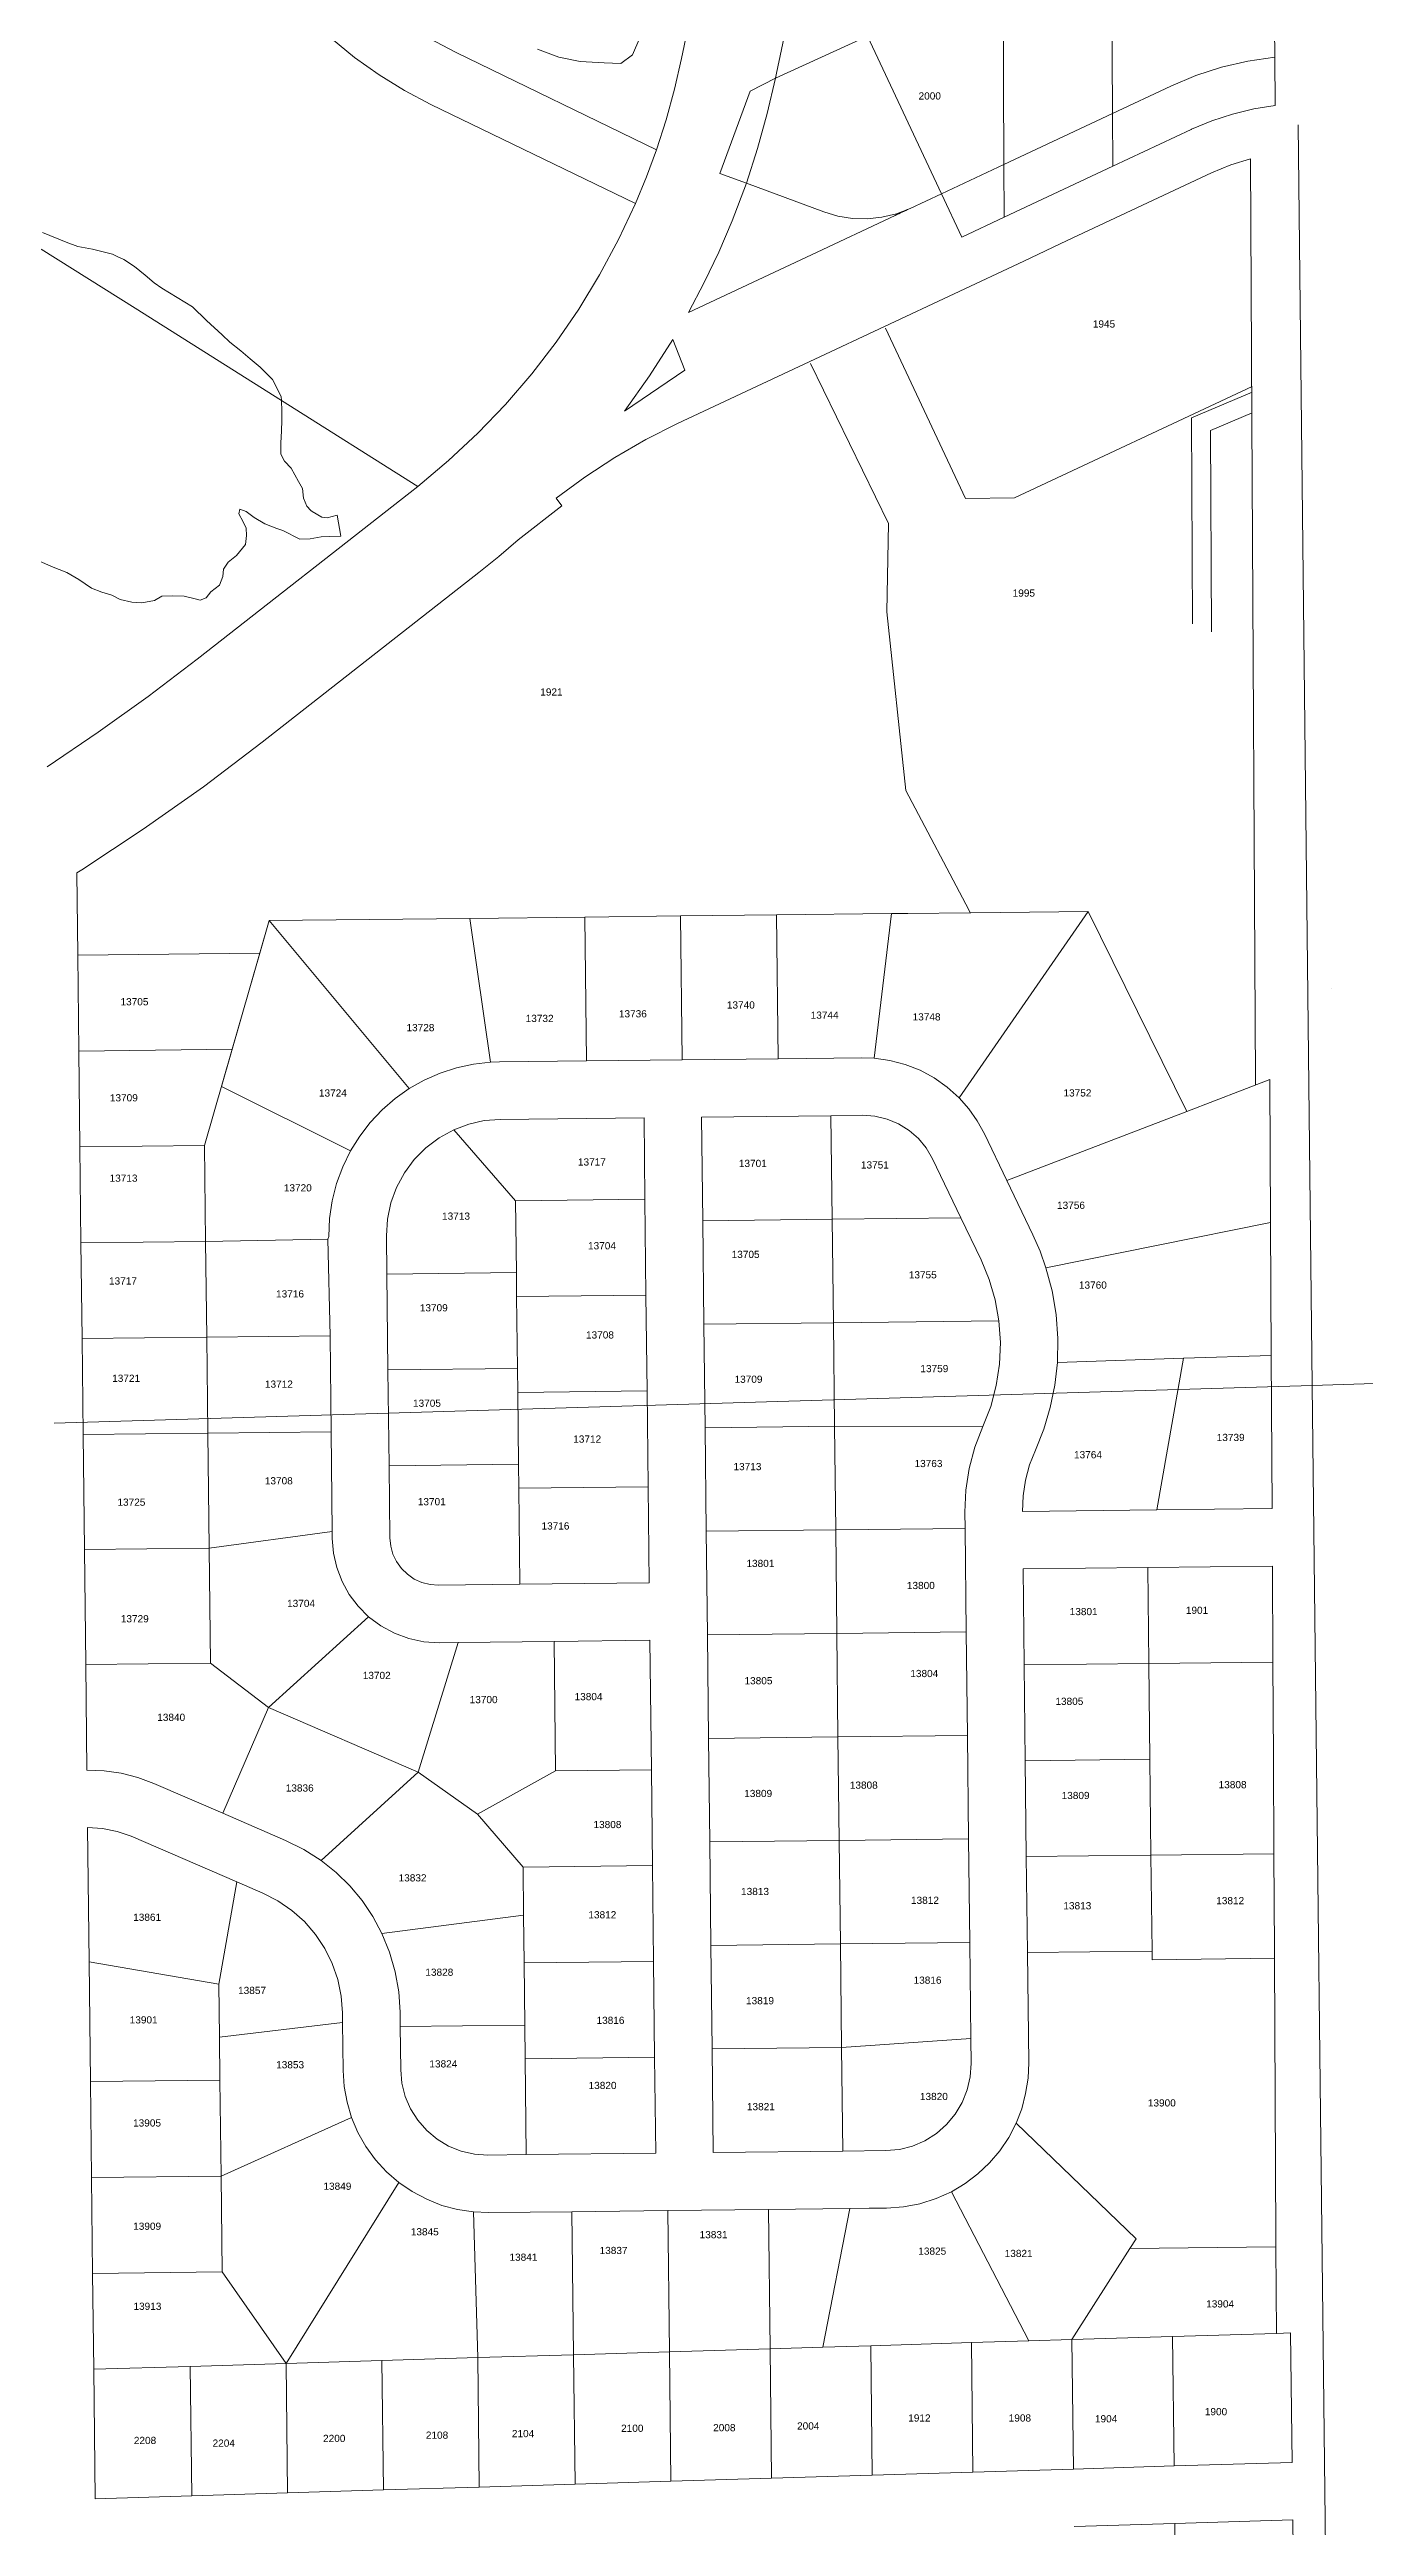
# Model space of a CAD drawing. Header units: feet. Extents: x 865220 to 5618803, y -2240498 to 1935234.
# Drawn here: x 2804375 to 2805746, y 966959 to 969542 of the extents above; entities that cross this region are included whole.
import ezdxf
from ezdxf.enums import TextEntityAlignment as Align

# ---------------------------------------------------------------- set-up
doc = ezdxf.new("R2010")
doc.units = ezdxf.units.FT
doc.header["$LTSCALE"] = 0.015
doc.header["$MEASUREMENT"] = 0
for name, color, linetype in [('Dakota County Addresses', 7, 'Continuous'), ('Dakota County Parcels', 7, 'Continuous'), ('NOTES', 7, 'Continuous')]:
    doc.layers.add(name, color=color, linetype=linetype)
doc.styles.add('Dimensions 100', font='arial.ttf')

# ---------------------------------------------------------------- blocks, each defined once
blk = doc.blocks.new('ACMAP_ANN_TEMPLATE_Dakota County Addresses')
at = {"layer": 'Dakota County Addresses', "style": 'Dimensions 100'}
blk.add_attdef('DakotaCountyAddress', text='', height=50, dxfattribs=at).set_placement((0, 0), align=Align.CENTER)

msp = doc.modelspace()

# ---------------------------------------------------------------- hatches: boundary and pattern name
at = {"layer": 'NOTES', "lineweight": 5, "ltscale": 100}
h = msp.add_hatch(dxfattribs=at)
h.set_pattern_fill('ANSI31', color=5, scale=200)
edge = h.paths.add_edge_path()
edge.add_line((2808585.7, 966658.4), (2808679.4, 966571))
edge.add_line((2808679.4, 966571), (2808784.9, 966571))
edge.add_line((2808784.9, 966571), (2808920.7, 966667.7))
edge.add_line((2808920.7, 966667.7), (2808911.3, 966688))
edge.add_line((2808911.3, 966688), (2809026.1, 966839.4))
edge.add_line((2809026.1, 966839.4), (2809145.1, 966908.2))
edge.add_line((2809145.1, 966908.2), (2809580.8, 966912.1))
edge.add_line((2809580.8, 966912.1), (2809575.4, 967518.2))
edge.add_line((2809575.4, 967518.2), (2809295, 967522.1))
edge.add_line((2809295, 967522.1), (2809042.1, 967556.5))
edge.add_arc((2808991.4, 966235.6), 1321.8, 87.8028, 104.0007)
edge.add_line((2808671.6, 967518.2), (2808403, 967446.4))
edge.add_line((2808403, 967446.4), (2808407.6, 966964.6))
edge.add_line((2808407.6, 966964.6), (2808623.9, 966965.1))
edge.add_line((2808623.9, 966965.1), (2808631, 966738.9))
edge.add_line((2808631, 966738.9), (2808608.3, 966689.7))
edge.add_line((2808608.3, 966689.7), (2808585.7, 966658.4))
edge = h.paths.add_edge_path()
edge.add_line((2808567.8, 966371.9), (2808569, 966038.6))
edge.add_line((2808569, 966038.6), (2808782.3, 966038.6))
edge.add_line((2808782.3, 966038.6), (2809009.7, 965920.8))
edge.add_arc((2809084.8, 966597.9), 681.3, 263.6714, 306.6769)
edge.add_arc((2809559.5, 965978.9), 99.3, 82.8194, 133.0126, ccw=False)
edge.add_line((2809571.9, 966077.4), (2809729.5, 966057.3))
edge.add_line((2809729.5, 966057.3), (2809731.8, 965834.8))
edge.add_line((2809731.8, 965834.8), (2810136.3, 965829.6))
edge.add_line((2810136.3, 965829.6), (2810457.1, 965805.2))
edge.add_line((2810457.1, 965805.2), (2810531.7, 965807.4))
edge.add_line((2810531.7, 965807.4), (2810491.8, 966235.4))
edge.add_arc((2809026.5, 965994.5), 1485, 9.3355, 22.1032)
edge.add_line((2810402.3, 966553.3), (2810199.7, 967067.4))
edge.add_line((2810199.7, 967067.4), (2810185.7, 967061.4))
edge.add_line((2810185.7, 967061.4), (2809983.9, 967561.8))
edge.add_arc((2809631.2, 969102.5), 1580.6, 273.0063, 282.8912, ccw=False)
edge.add_line((2809714.1, 967524.1), (2809719.8, 966815.4))
edge.add_line((2809719.8, 966815.4), (2809038.2, 966820.6))
edge.add_line((2809038.2, 966820.6), (2808936.8, 966687.9))
edge.add_line((2808936.8, 966687.9), (2808953.1, 966664.1))
edge.add_line((2808953.1, 966664.1), (2808567.8, 966371.9))
h.paths.add_polyline_path([(2808410.4, 966316.1), (2808546.9, 966314.5), (2808549.3, 966391.5), (2808764.3, 966550.1), (2808657.2, 966550.9), (2808553.2, 966658.7), (2808586.6, 966697.9), (2808609.6, 966739.1), (2808608.8, 966874.7), (2808407.3, 966873.9)])
edge = h.paths.add_edge_path()
edge.add_line((2809727.5, 965824.1), (2810138.6, 965815.6))
edge.add_line((2810138.6, 965815.6), (2810540.6, 965793.1))
edge.add_arc((2809798.1, 965733.8), 744.9, -11.2573, 4.5667, ccw=False)
edge.add_line((2810528.7, 965588.4), (2810520.2, 965532.1))
edge.add_arc((2809474.9, 961792.5), 3883, 74.3828, 81.4201)
edge.add_line((2810054.2, 965632), (2809934.5, 965637.6))
edge.add_line((2809934.5, 965637.6), (2809816.2, 965639.8))
edge.add_arc((2809802, 965705.7), 67.5, 178.0873, 282.1454, ccw=False)
edge.add_line((2809734.6, 965708), (2809727.5, 965824.1))
edge = h.paths.add_edge_path()
edge.add_line((2809233.9, 965909.1), (2809238.2, 965652.8))
edge.add_line((2809238.2, 965652.8), (2809596.8, 965650.2))
edge.add_line((2809596.8, 965650.2), (2809591.7, 966058.7))
edge.add_line((2809591.7, 966058.7), (2809561.3, 966060.4))
edge.add_arc((2809560.8, 966002.9), 57.5, 89.4429, 134.1272)
edge.add_arc((2809109.1, 966546.1), 649, 281.0855, 309.3547, ccw=False)
edge = h.paths.add_edge_path()
edge.add_line((2808365.2, 966005.5), (2808715, 966005.5))
edge.add_arc((2808711.7, 965766.1), 239.4, 68.1142, 89.2151, ccw=False)
edge.add_line((2808801, 965988.3), (2808929.7, 965920.2))
edge.add_arc((2809102, 966504.6), 609.3, 253.5725, 281.1287)
edge.add_line((2809219.6, 965906.8), (2809219.3, 965655.6))
edge.add_line((2809219.3, 965655.6), (2808239.4, 965656))
edge.add_arc((2808797.1, 965620.8), 558.8, 151.3513, 176.3821, ccw=False)
edge.add_arc((2807720.3, 966255.6), 691.8, 327.9637, 338.8056)
edge = h.paths.add_edge_path()
edge.add_line((2807282.7, 966470.3), (2807281.9, 966007.6))
edge.add_line((2807281.9, 966007.6), (2807784.5, 966010.6))
edge.add_line((2807784.5, 966010.6), (2808138.7, 965858))
edge.add_arc((2808725, 965664.6), 617.3, 146.7013, 161.7376, ccw=False)
edge.add_arc((2807713.8, 966255.3), 555.6, 333.0434, 357.7379)
edge.add_line((2808268.9, 966233.4), (2808258.2, 967401.1))
edge.add_line((2808258.2, 967401.1), (2808054.9, 967355.3))
edge.add_arc((2808218.3, 966862.8), 518.8, 108.354, 149.6972)
edge.add_line((2807770.4, 967124.6), (2807599, 966763.7))
edge.add_arc((2806967.4, 967127.5), 728.9, 295.6297, 330.0586, ccw=False)
edge = h.paths.add_edge_path()
edge.add_line((2807082.6, 965634.2), (2808099.3, 965629.8))
edge.add_arc((2808764.4, 965625.3), 665.2, 160.8598, 179.6148, ccw=False)
edge.add_line((2808136, 965843.4), (2807779.1, 965989.6))
edge.add_line((2807779.1, 965989.6), (2807301.1, 965990.4))
edge.add_line((2807301.1, 965990.4), (2807253, 965983.4))
edge.add_line((2807253, 965983.4), (2807052.6, 965919.2))
edge.add_arc((2806214.7, 965686.8), 869.6, -3.4686, 15.4985, ccw=False)
edge = h.paths.add_edge_path()
edge.add_line((2805799.9, 966123.8), (2805804.3, 965664.4))
edge.add_arc((2805867.2, 965669.7), 63.1, 184.7906, 276.3514)
edge.add_line((2805874.2, 965607), (2806982.3, 965630.8))
edge.add_arc((2805918.2, 965635.8), 1064.1, 359.7275, 377.8696)
edge.add_line((2806931, 965962.4), (2807217, 966057.2))
edge.add_line((2807217, 966057.2), (2807258.6, 966062.5))
edge.add_line((2807258.6, 966062.5), (2807263.9, 966459))
edge.add_arc((2807017.9, 967009.8), 603.2, 266.4576, 294.0672, ccw=False)
edge.add_arc((2807039.7, 965178.2), 1230.9, 92.7501, 102.2324)
edge.add_line((2806778.9, 966381.2), (2806388.4, 966298.1))
edge.add_arc((2807358.1, 962690.2), 3735.9, 105.0447, 110.6643)
edge.add_arc((2805548.2, 967591.2), 1488.9, 279.7301, 289.2744, ccw=False)
h.paths.add_polyline_path([(2805252.1, 966609.1), (2805648.7, 966621.9), (2805652.4, 966179.1), (2805630, 966177.1), (2805634, 965749.1), (2805605.5, 965604.9), (2805073.5, 965590.2), (2805061.7, 966120.8), (2805252.1, 966145.5)])
h.paths.add_polyline_path([(2804003.4, 966097), (2804010.9, 965573.6), (2805045, 965588.6), (2805037.5, 966121)])

# ---------------------------------------------------------------- linework, layer by layer
at = {"layer": 'Dakota County Parcels', "lineweight": 5}
for p, q in [((2805652.2, 969533.8), (2805650.2, 969754.1)), ((2805033.7, 969532.3), (2805071.7, 969714.8)), ((2805482.9, 969475.1), (2805481.9, 969675.1)), ((2805369.8, 969422), (2805368.7, 969622)), ((2805131.6, 969511.9), (2805227.5, 969555.7)), ((2805132.7, 969517), (2805144.3, 969573.1)), ((2805227.5, 969555.7), (2805304.6, 969391.4)), ((2804798.4, 969538.5), (2805007.5, 969437.3)), ((2804905.7, 969533.8), (2804883.3, 969542)), ((2804928, 969529.2), (2804905.7, 969533.8)), ((2804952.8, 969528), (2804928, 969529.2)), ((2804982.5, 969536.4), (2804970.1, 969527.2)), ((2804990.1, 969554), (2804982.5, 969536.4)), ((2805652.7, 969483.5), (2805652.2, 969533.8)), ((2804970.1, 969527.2), (2804952.8, 969528)), ((2805105.3, 969498.3), (2805131.6, 969511.9)), ((2805131.6, 969511.9), (2805132.7, 969517)), ((2805482.9, 969475.1), (2805543.7, 969503.6)), ((2804772.3, 969484.5), (2804985.6, 969381.3)), ((2805073.4, 969412.6), (2805105.3, 969498.3)), ((2805369.8, 969422), (2805482.9, 969475.1)), ((2805483.2, 969420), (2805482.9, 969475.1)), ((2805483.2, 969420), (2805564.9, 969458.4)), ((2805691.3, 968148.6), (2805676.5, 969463.2)), ((2805073.4, 969412.6), (2805101.2, 969402.3)), ((2805101.2, 969402.3), (2805181.8, 969372.4)), ((2805304.6, 969391.4), (2805369.8, 969422)), ((2805370.1, 969366.9), (2805369.8, 969422)), ((2805370.1, 969366.9), (2805483.2, 969420)), ((2805265.5, 969373), (2805267.3, 969373.9)), ((2805267.3, 969373.9), (2805269.2, 969374.8)), ((2805269.2, 969374.8), (2805272, 969376.1)), ((2805272, 969376.1), (2805304.6, 969391.4)), ((2805304.6, 969391.4), (2805325.9, 969346.1)), ((2804367.2, 969351.1), (2804391.7, 969340.8)), ((2805256.3, 969368.7), (2805258.1, 969369.6)), ((2805258.1, 969369.6), (2805260, 969370.4)), ((2805260, 969370.4), (2805261.8, 969371.3)), ((2805261.8, 969371.3), (2805263.6, 969372.2)), ((2805263.6, 969372.2), (2805265.5, 969373)), ((2805325.9, 969346.1), (2805370.1, 969366.9)), ((2804365.7, 969333.7), (2804463.9, 969271.9)), ((2804391.7, 969340.8), (2804404.1, 969336.4)), ((2804404.1, 969336.4), (2804419.4, 969333.7)), ((2804419.4, 969333.7), (2804440.2, 969328.4)), ((2804440.2, 969328.4), (2804445.2, 969325.9)), ((2804445.2, 969325.9), (2804451.9, 969322.7)), ((2804451.9, 969322.7), (2804463.2, 969315.4)), ((2804463.2, 969315.4), (2804474.4, 969306.6)), ((2804474.4, 969306.6), (2804483.7, 969298.5)), ((2804483.7, 969298.5), (2804491.7, 969292.9)), ((2804491.7, 969292.9), (2804523.6, 969273.3)), ((2804523.6, 969273.3), (2804538.3, 969259.3)), ((2804538.3, 969259.3), (2804554.5, 969244.1)), ((2805246.3, 969251.3), (2805329.7, 969073.7)), ((2804554.5, 969244.1), (2804562.7, 969236.7)), ((2804562.7, 969236.7), (2804573.9, 969227.7)), ((2804573.9, 969227.7), (2804583.9, 969219.3)), ((2804583.9, 969219.3), (2804594.2, 969210.6)), ((2805037, 969207.3), (2805024.6, 969239.5)), ((2805029.5, 969151.8), (2805172.4, 969218.8)), ((2804594.2, 969210.6), (2804601.2, 969203.4)), ((2804601.2, 969203.4), (2804606.9, 969197.5)), ((2804606.9, 969197.5), (2804616.1, 969180)), ((2804974, 969164.7), (2805037, 969207.3)), ((2805249.3, 969047.4), (2805168, 969214.5)), ((2805380.7, 969074.1), (2805628.6, 969190.5)), ((2805565.2, 969157.8), (2805628.6, 969184.4)), ((2804616.3, 969144), (2804615.6, 969131.1)), ((2804616.7, 969154.9), (2804616.3, 969144)), ((2804616.8, 969164.7), (2804616.7, 969154.9)), ((2805566.3, 968942.8), (2805565.2, 969157.8)), ((2805585.2, 969144.5), (2805628.7, 969162.8)), ((2805586.3, 968934.6), (2805585.2, 969144.5)), ((2804615.6, 969131.1), (2804615.7, 969119.7)), ((2804615.7, 969119.7), (2804619.7, 969112.6)), ((2804619.7, 969112.6), (2804626.5, 969105.2)), ((2804626.5, 969105.2), (2804634, 969091.4)), ((2804634, 969091.4), (2804638.4, 969084)), ((2804528.5, 968905.9), (2804750.5, 969079.7)), ((2804638.4, 969084), (2804639.5, 969073.9)), ((2804639.5, 969073.9), (2804643, 969065.6)), ((2804643, 969065.6), (2804646.9, 969061)), ((2804758.7, 969086.2), (2804750.5, 969079.7)), ((2804908.8, 969065.9), (2804863.2, 969030.3)), ((2804902.7, 969073.8), (2804908.8, 969065.9)), ((2805329.7, 969073.7), (2805380.7, 969074.1)), ((2804571.9, 969057.4), (2804572.9, 969062.3)), ((2804576.6, 969049.3), (2804571.9, 969057.4)), ((2804572.9, 969062.3), (2804579.4, 969059.9)), ((2804579.7, 969042.6), (2804576.6, 969049.3)), ((2804579.4, 969059.9), (2804587.8, 969053.8)), ((2804579.9, 969034.8), (2804579.7, 969042.6)), ((2804587.8, 969053.8), (2804599, 969047)), ((2804599, 969047), (2804611.6, 969042.1)), ((2804611.6, 969042.1), (2804617.7, 969040.3)), ((2804617.7, 969040.3), (2804635.4, 969031.2)), ((2804646.9, 969061), (2804648.5, 969059.9)), ((2804648.5, 969059.9), (2804658.4, 969054)), ((2804658.4, 969054), (2804664, 969053.4)), ((2804664, 969053.4), (2804674.4, 969056.1)), ((2804678.2, 969034.3), (2804674.4, 969056.1)), ((2805247.6, 968955.2), (2805249.3, 969047.4)), ((2804560.8, 969007), (2804569.5, 969014.1)), ((2804569.5, 969014.1), (2804578.7, 969025.7)), ((2804578.7, 969025.7), (2804579.9, 969034.8)), ((2804635.4, 969031.2), (2804646.2, 969031.6)), ((2804646.2, 969031.6), (2804657.9, 969033.6)), ((2804657.9, 969033.6), (2804666.3, 969033.9)), ((2804666.3, 969033.9), (2804678.2, 969034.3)), ((2804376.4, 969002.7), (2804392.7, 968996.4)), ((2804392.7, 968996.4), (2804405.2, 968989.2)), ((2804405.2, 968989.2), (2804418.2, 968980.1)), ((2804551.8, 968983.2), (2804555.4, 968992.2)), ((2804555.4, 968992.2), (2804555.8, 969000)), ((2804555.8, 969000), (2804560.8, 969007)), ((2804822.3, 968996.3), (2804596.3, 968819.3)), ((2804418.2, 968980.1), (2804428.9, 968976)), ((2804428.9, 968976), (2804439.6, 968972.6)), ((2804439.6, 968972.6), (2804448.2, 968968.1)), ((2804448.2, 968968.1), (2804460.2, 968965.6)), ((2804460.2, 968965.6), (2804470.9, 968964.6)), ((2804470.9, 968964.6), (2804484, 968967.3)), ((2804484, 968967.3), (2804491.5, 968971.6)), ((2804491.5, 968971.6), (2804503.2, 968971.9)), ((2804503.2, 968971.9), (2804514.8, 968971.6)), ((2804514.8, 968971.6), (2804525.1, 968969.4)), ((2804525.1, 968969.4), (2804531.7, 968967.6)), ((2804531.7, 968967.6), (2804538, 968970.1)), ((2804538, 968970.1), (2804542.8, 968976.3)), ((2804542.8, 968976.3), (2804551.8, 968983.2)), ((2805267.5, 968768.9), (2805247.6, 968955.2)), ((2804403.9, 968597.3), (2804402.9, 968683)), ((2804603.6, 968633.3), (2804553.8, 968460.3)), ((2804593.8, 968599.5), (2804603.6, 968633.3)), ((2804603.6, 968633.3), (2804812.7, 968635.7)), ((2804603.6, 968633.3), (2804749.7, 968458.2)), ((2804812.7, 968635.7), (2804932.7, 968637)), ((2804812.7, 968635.7), (2804834.4, 968485.7)), ((2804932.7, 968637), (2805032.6, 968638.2)), ((2804934.3, 968487), (2804932.7, 968637)), ((2805032.6, 968638.2), (2805132.6, 968639.3)), ((2805034.3, 968488.2), (2805032.6, 968638.2)), ((2805132.6, 968639.3), (2805252.6, 968640.6)), ((2805134.3, 968489.3), (2805132.6, 968639.3)), ((2805234.3, 968489.9), (2805252.6, 968640.6)), ((2805457.5, 968642.9), (2805323, 968448.5)), ((2805457.5, 968642.9), (2805560.6, 968434.4)), ((2804403.9, 968597.3), (2804593.8, 968599.5)), ((2804565, 968499.1), (2804593.8, 968599.5)), ((2804405, 968497.3), (2804403.9, 968597.3)), ((2805711.5, 968562.3), (2805711.2, 968562.3)), ((2804405, 968497.3), (2804565, 968499.1)), ((2804406.2, 968397.3), (2804405, 968497.3)), ((2804536.1, 968398.8), (2804565, 968499.1)), ((2804843.8, 968486), (2804834.4, 968485.7)), ((2804843.8, 968486), (2804934.3, 968487)), ((2804934.3, 968487), (2805034.3, 968488.2)), ((2805034.3, 968488.2), (2805134.3, 968489.3)), ((2805134.3, 968489.3), (2805221.7, 968490.3)), ((2805234.3, 968489.9), (2805221.7, 968490.3)), ((2804553.8, 968460.3), (2804688.5, 968393.4)), ((2805560.6, 968434.4), (2805647, 968467.5)), ((2805647.8, 968318.6), (2805647, 968467.5)), ((2804844.5, 968426), (2804994.5, 968427.7)), ((2804995.4, 968342.7), (2804994.5, 968427.7)), ((2805054.5, 968428.4), (2805189.4, 968429.9)), ((2805055.7, 968320.4), (2805054.5, 968428.4)), ((2805189.4, 968429.9), (2805222.4, 968430.3)), ((2805190.6, 968321.9), (2805189.4, 968429.9)), ((2805560.6, 968434.4), (2805372.7, 968362.4)), ((2804406.2, 968397.3), (2804536.1, 968398.8)), ((2804407.3, 968297.4), (2804406.2, 968397.3)), ((2804537.3, 968298.8), (2804536.1, 968398.8)), ((2804796, 968415.2), (2804860.4, 968341.2)), ((2805349.4, 968411), (2805372.7, 968362.4)), ((2805295.3, 968385), (2805324.8, 968323.5)), ((2804860.4, 968341.2), (2804995.4, 968342.7)), ((2804861.3, 968266.2), (2804860.4, 968341.2)), ((2804996.5, 968242.8), (2804995.4, 968342.7)), ((2805372.7, 968362.4), (2805399.9, 968305.6)), ((2805055.7, 968320.4), (2805190.6, 968321.9)), ((2805056.9, 968212.4), (2805055.7, 968320.4)), ((2805190.6, 968321.9), (2805324.8, 968323.5)), ((2805191.9, 968214), (2805190.6, 968321.9)), ((2805324.8, 968323.5), (2805345.9, 968279.7)), ((2805413.6, 968271.2), (2805647.8, 968318.6)), ((2805648.5, 968179.9), (2805647.8, 968318.6)), ((2804407.3, 968297.4), (2804537.3, 968298.8)), ((2804408.4, 968197.4), (2804407.3, 968297.4)), ((2804537.3, 968298.8), (2804664.9, 968301)), ((2804538.4, 968198.9), (2804537.3, 968298.8)), ((2804664.9, 968301), (2804665.9, 968304)), ((2804667, 968200.3), (2804664.9, 968301)), ((2804726.3, 968264.7), (2804725.9, 968304.7)), ((2804726.3, 968264.7), (2804861.3, 968266.2)), ((2804727.4, 968164.7), (2804726.3, 968264.7)), ((2804861.6, 968241.2), (2804861.3, 968266.2)), ((2804861.6, 968241.2), (2804996.5, 968242.8)), ((2804862.4, 968166.2), (2804861.6, 968241.2)), ((2804997.7, 968142.8), (2804996.5, 968242.8)), ((2805056.9, 968212.4), (2805191.9, 968214)), ((2805058.1, 968104.5), (2805056.9, 968212.4)), ((2805191.9, 968214), (2805364.6, 968215.9)), ((2805193.1, 968106), (2805191.9, 968214)), ((2804408.4, 968197.4), (2804538.4, 968198.9)), ((2804409.6, 968097.4), (2804408.4, 968197.4)), ((2804538.4, 968198.9), (2804667, 968200.3)), ((2804538.4, 968198.9), (2804539.5, 968098.9)), ((2804668.2, 968100.3), (2804667, 968200.3)), ((2805691.3, 968148.6), (2807003.2, 968187.9)), ((2804727.4, 968164.7), (2804862.4, 968166.2)), ((2804728.6, 968064.7), (2804727.4, 968164.7)), ((2804862.7, 968141.2), (2804862.4, 968166.2)), ((2805425.5, 968172.5), (2805556.9, 968176.9)), ((2805529.1, 968018.8), (2805556.9, 968176.9)), ((2805556.9, 968176.9), (2805648.5, 968179.9)), ((2805649.3, 968020.1), (2805648.5, 968179.9)), ((2804379.4, 968109.3), (2805691.3, 968148.6)), ((2804862.7, 968141.2), (2804997.7, 968142.8)), ((2804863.5, 968066.3), (2804862.7, 968141.2)), ((2804998.8, 968042.8), (2804997.7, 968142.8)), ((2805706.3, 966830.5), (2805691.3, 968148.6)), ((2804539.5, 968098.9), (2804409.6, 968097.4)), ((2804410.9, 967977.4), (2804409.6, 968097.4)), ((2804539.5, 968098.9), (2804668.2, 968100.3)), ((2804540.9, 967978.9), (2804539.5, 968098.9)), ((2804669.3, 967996.3), (2804668.2, 968100.3)), ((2805058.1, 968104.5), (2805193.1, 968106)), ((2805059.3, 967996.5), (2805058.1, 968104.5)), ((2805193.1, 968106), (2805347.8, 968105.6)), ((2805193.1, 968106), (2805194.3, 967998)), ((2804728.6, 968064.7), (2804863.5, 968066.3)), ((2804729.4, 967989.7), (2804728.6, 968064.7)), ((2804863.8, 968041.3), (2804863.5, 968066.3)), ((2804863.8, 968041.3), (2804998.8, 968042.8)), ((2804865, 967941.3), (2804863.8, 968041.3)), ((2804999.9, 967942.8), (2804998.8, 968042.8)), ((2805329.3, 967999.5), (2805329.1, 968016.5)), ((2805389.1, 968017.2), (2805529.1, 968018.8)), ((2805529.1, 968018.8), (2805649.3, 968020.1)), ((2804540.9, 967978.9), (2804410.9, 967977.4)), ((2804540.9, 967978.9), (2804669.3, 967996.3)), ((2804542.3, 967858.9), (2804540.9, 967978.9)), ((2804669.4, 967989.1), (2804669.3, 967996.3)), ((2805059.3, 967996.5), (2805194.3, 967998)), ((2805060.5, 967888.5), (2805059.3, 967996.5)), ((2805194.3, 967998), (2805329.3, 967999.5)), ((2805195.5, 967890), (2805194.3, 967998)), ((2805330.5, 967891.5), (2805329.3, 967999.5)), ((2804412.3, 967857.4), (2804410.9, 967977.4)), ((2805389.8, 967957.2), (2805519.7, 967958.7)), ((2805390.9, 967857.2), (2805389.8, 967957.2)), ((2805519.7, 967958.7), (2805649.7, 967960.1)), ((2805520.9, 967858.7), (2805519.7, 967958.7)), ((2805650.2, 967860.1), (2805649.7, 967960.1)), ((2804780, 967940.3), (2804865, 967941.3)), ((2804865, 967941.3), (2804999.9, 967942.8)), ((2804602.8, 967812.6), (2804707.2, 967907.3)), ((2804758.8, 967745.2), (2804800.6, 967880.6)), ((2804780.7, 967880.3), (2804800.6, 967880.6)), ((2804800.6, 967880.6), (2804900.6, 967881.7)), ((2804900.6, 967881.7), (2805000.6, 967882.8)), ((2804902.2, 967746.7), (2804900.6, 967881.7)), ((2805002.1, 967747.8), (2805000.6, 967882.8)), ((2805060.5, 967888.5), (2805195.5, 967890)), ((2805061.8, 967780.5), (2805060.5, 967888.5)), ((2805195.5, 967890), (2805330.5, 967891.5)), ((2805196.7, 967782), (2805195.5, 967890)), ((2805331.7, 967783.6), (2805330.5, 967891.5)), ((2804412.3, 967857.4), (2804542.3, 967858.9)), ((2804413.5, 967747.5), (2804412.3, 967857.4)), ((2804542.3, 967858.9), (2804602.8, 967812.6)), ((2805390.9, 967857.2), (2805520.9, 967858.7)), ((2805392, 967757.2), (2805390.9, 967857.2)), ((2805520.9, 967858.7), (2805650.2, 967860.1)), ((2805522, 967758.7), (2805520.9, 967858.7)), ((2805650.7, 967760.2), (2805650.2, 967860.1)), ((2804555.2, 967702.4), (2804602.8, 967812.6)), ((2804602.8, 967812.6), (2804758.8, 967745.2)), ((2805061.8, 967780.5), (2805196.7, 967782)), ((2805063, 967672.5), (2805061.8, 967780.5)), ((2805196.7, 967782), (2805331.7, 967783.6)), ((2805198, 967674), (2805196.7, 967782)), ((2805332.9, 967675.6), (2805331.7, 967783.6)), ((2804820.8, 967701.6), (2804902.2, 967746.7)), ((2804902.2, 967746.7), (2805002.1, 967747.8)), ((2805003.3, 967647.9), (2805002.1, 967747.8)), ((2805392, 967757.2), (2805522, 967758.7)), ((2805393.1, 967657.3), (2805392, 967757.2)), ((2805523.1, 967658.7), (2805522, 967758.7)), ((2805651.2, 967660.2), (2805650.7, 967760.2)), ((2804483.3, 967733.5), (2804555.2, 967702.4)), ((2804657.8, 967653.1), (2804758.8, 967745.2)), ((2804758.8, 967745.2), (2804820.8, 967701.6)), ((2804555.2, 967702.4), (2804620.7, 967674.1)), ((2804820.8, 967701.6), (2804868.3, 967646.3)), ((2804415.8, 967547.5), (2804414.2, 967687.5)), ((2804459.5, 967678.4), (2804569.7, 967630.8)), ((2805063, 967672.5), (2805198, 967674)), ((2805064.2, 967564.5), (2805063, 967672.5)), ((2805198, 967674), (2805332.9, 967675.6)), ((2805199.2, 967566.1), (2805198, 967674)), ((2805334.2, 967567.6), (2805332.9, 967675.6)), ((2804868.3, 967646.3), (2805003.3, 967647.9)), ((2804868.9, 967596.3), (2804868.3, 967646.3)), ((2805004.4, 967547.9), (2805003.3, 967647.9)), ((2805523.1, 967658.7), (2805393.1, 967657.3)), ((2805394.3, 967557.3), (2805393.1, 967657.3)), ((2805523.1, 967658.7), (2805651.2, 967660.2)), ((2805524.2, 967558.7), (2805523.1, 967658.7)), ((2805651.8, 967560.2), (2805651.2, 967660.2)), ((2804551.1, 967524), (2804569.7, 967630.8)), ((2804569.7, 967630.8), (2804596.9, 967619.1)), ((2804721.1, 967577.1), (2804868.9, 967596.3)), ((2804869.4, 967546.3), (2804868.9, 967596.3)), ((2805064.2, 967564.5), (2805199.2, 967566.1)), ((2805199.2, 967566.1), (2805334.2, 967567.6)), ((2805200.4, 967458.1), (2805199.2, 967566.1)), ((2805335.3, 967467.6), (2805334.2, 967567.6)), ((2804415.8, 967547.5), (2804551.1, 967524)), ((2804417.2, 967422.5), (2804415.8, 967547.5)), ((2804869.4, 967546.3), (2805004.4, 967547.9)), ((2804870.1, 967481.4), (2804869.4, 967546.3)), ((2805005.5, 967447.9), (2805004.4, 967547.9)), ((2805065.4, 967456.6), (2805064.2, 967564.5)), ((2805394.3, 967557.3), (2805524.2, 967558.7)), ((2805395.6, 967442.3), (2805394.3, 967557.3)), ((2805524.3, 967549.7), (2805524.2, 967559.5)), ((2805651.8, 967551.2), (2805651.8, 967560.2)), ((2805653.3, 967260.2), (2805651.8, 967551.2)), ((2804551.7, 967469), (2804551.1, 967524)), ((2804680.1, 967484.2), (2804680, 967494.2)), ((2804740.2, 967479.9), (2804740, 967494.9)), ((2804551.7, 967469), (2804680.1, 967484.2)), ((2804552.2, 967424), (2804551.7, 967469)), ((2804680.7, 967434.2), (2804680.1, 967484.2)), ((2804740.2, 967479.9), (2804870.1, 967481.4)), ((2804740.7, 967434.9), (2804740.2, 967479.9)), ((2804870.5, 967446.4), (2804870.1, 967481.4)), ((2805200.4, 967458.1), (2805335.3, 967467.6)), ((2805335.6, 967441.6), (2805335.3, 967467.6)), ((2804870.5, 967446.4), (2805005.5, 967447.9)), ((2804871.7, 967346.4), (2804870.5, 967446.4)), ((2805006.7, 967347.9), (2805005.5, 967447.9)), ((2805065.4, 967456.6), (2805200.4, 967458.1)), ((2805066.6, 967348.6), (2805065.4, 967456.6)), ((2805201.6, 967350.1), (2805200.4, 967458.1)), ((2804552.2, 967424), (2804417.2, 967422.5)), ((2804418.4, 967322.5), (2804417.2, 967422.5)), ((2804553.4, 967324.1), (2804552.2, 967424)), ((2804553.4, 967324.1), (2804689.5, 967385.2)), ((2805507.6, 967258.6), (2805382.4, 967379.2)), ((2804831.7, 967345.9), (2804871.7, 967346.4)), ((2804871.7, 967346.4), (2805006.7, 967347.9)), ((2805066.6, 967348.6), (2805201.6, 967350.1)), ((2805201.6, 967350.1), (2805246.6, 967350.6)), ((2804418.4, 967322.5), (2804553.4, 967324.1)), ((2804419.5, 967222.5), (2804418.4, 967322.5)), ((2804553.4, 967324.1), (2804554.5, 967224.1)), ((2804621.2, 967128.6), (2804738.8, 967317.4)), ((2805315.1, 967307.7), (2805395.8, 967152.1)), ((2804816.8, 967286.6), (2804832.4, 967285.9)), ((2804821.1, 967134.7), (2804816.8, 967286.6)), ((2804832.4, 967285.9), (2804919.3, 967286.8)), ((2804919.3, 967286.8), (2805019.3, 967288)), ((2804921, 967137.7), (2804919.3, 967286.8)), ((2805019.3, 967288), (2805124.3, 967289.2)), ((2805021, 967140.8), (2805019.3, 967288)), ((2805124.3, 967289.2), (2805209.2, 967290.2)), ((2805125.9, 967143.9), (2805124.3, 967289.2)), ((2805180.9, 967145.6), (2805209.2, 967290.2)), ((2805209.2, 967290.2), (2805229.2, 967290.4)), ((2805501.2, 967248.5), (2805507.6, 967258.6)), ((2805653.4, 967250.2), (2805653.3, 967260.2)), ((2805440.7, 967153.5), (2805501.2, 967248.5)), ((2805501.2, 967248.5), (2805653.4, 967250.2)), ((2805653.9, 967159.9), (2805653.4, 967250.2)), ((2804419.5, 967222.5), (2804554.5, 967224.1)), ((2804420.6, 967122.6), (2804419.5, 967222.5)), ((2804554.5, 967224.1), (2804621.2, 967128.6)), ((2805335.8, 967150.3), (2805395.8, 967152.1)), ((2805395.8, 967152.1), (2805440.7, 967153.5)), ((2805440.7, 967153.5), (2805545.7, 967156.7)), ((2805442.3, 967018.5), (2805440.7, 967153.5)), ((2805545.7, 967156.7), (2805653.9, 967159.9)), ((2805547.2, 967021.7), (2805545.7, 967156.7)), ((2805668.7, 967160.4), (2805653.9, 967159.9)), ((2805670.2, 967025.4), (2805668.7, 967160.4)), ((2804521.3, 967125.6), (2804621.2, 967128.6)), ((2804621.2, 967128.6), (2804721.1, 967131.7)), ((2804622.7, 966993.7), (2804621.2, 967128.6)), ((2804721.1, 967131.7), (2804821.1, 967134.7)), ((2804722.7, 966996.7), (2804721.1, 967131.7)), ((2804821.1, 967134.7), (2804921, 967137.7)), ((2804822.6, 966999.7), (2804821.1, 967134.7)), ((2804921, 967137.7), (2805021, 967140.8)), ((2804922.6, 967002.8), (2804921, 967137.7)), ((2805021, 967140.8), (2805125.9, 967143.9)), ((2805022.5, 967005.8), (2805021, 967140.8)), ((2805125.9, 967143.9), (2805180.9, 967145.6)), ((2805127.5, 967009), (2805125.9, 967143.9)), ((2805180.9, 967145.6), (2805230.9, 967147.1)), ((2805230.9, 967147.1), (2805335.8, 967150.3)), ((2805232.4, 967012.2), (2805230.9, 967147.1)), ((2805337.3, 967015.3), (2805335.8, 967150.3)), ((2804420.6, 967122.6), (2804521.3, 967125.6)), ((2804422.2, 966987.6), (2804420.6, 967122.6)), ((2804522.8, 966990.6), (2804521.3, 967125.6)), ((2805547.2, 967021.7), (2805670.2, 967025.4)), ((2804722.7, 966996.7), (2804822.6, 966999.7)), ((2804822.6, 966999.7), (2804922.6, 967002.8)), ((2804922.6, 967002.8), (2805022.5, 967005.8)), ((2805022.5, 967005.8), (2805127.5, 967009)), ((2805127.5, 967009), (2805232.4, 967012.2)), ((2805232.4, 967012.2), (2805337.3, 967015.3)), ((2805337.3, 967015.3), (2805442.3, 967018.5)), ((2805442.3, 967018.5), (2805547.2, 967021.7)), ((2804422.2, 966987.6), (2804522.8, 966990.6)), ((2804522.8, 966990.6), (2804622.7, 966993.7)), ((2804622.7, 966993.7), (2804722.7, 966996.7)), ((2805443, 966958.5), (2805547.9, 966961.7)), ((2805547.9, 966961.7), (2805670.9, 966965.4)), ((2805549.5, 966825.8), (2805547.9, 966961.7)), ((2805672.4, 966830.4), (2805670.9, 966965.4))]:
    msp.add_line(p, q, dxfattribs=at)
for points in [[(2804798.4, 969538.5), (2804770.1, 969553.6), (2804743, 969570.9), (2804717.4, 969590.3), (2804693.4, 969611.7), (2804671.1, 969634.9), (2804650.8, 969659.9), (2804632.5, 969686.3), (2804616.3, 969714.1), (2804602.4, 969743.1), (2804590.9, 969773.1), (2804581.7, 969803.9), (2804575, 969835.3), (2804570.9, 969867.2), (2804569.2, 969899.3)], [(2804604.6, 969621.5), (2804624.3, 969597.3), (2804645.6, 969574.5), (2804668.4, 969553.2), (2804692.6, 969533.4), (2804718.1, 969515.3), (2804744.7, 969499), (2804772.3, 969484.5)], [(2805007.5, 969437.3), (2805017.6, 969468.6), (2805026.3, 969500.3), (2805033.7, 969532.3)], [(2805652.2, 969533.8), (2805624.2, 969529.7), (2805596.7, 969523.3), (2805569.8, 969514.6), (2805543.7, 969503.6)], [(2805101.2, 969402.3), (2805112.9, 969438.4), (2805123, 969475), (2805131.6, 969511.9)], [(2805564.9, 969458.4), (2805565.3, 969458.6), (2805586.4, 969467.4), (2805608, 969474.5), (2805630.2, 969479.9), (2805652.7, 969483.5)], [(2804985.6, 969381.3), (2804997.1, 969409.1), (2805007.5, 969437.3)], [(2805626.9, 969427.9), (2805606.2, 969421.4), (2805586.2, 969413.1)], [(2805632, 968461.8), (2805632, 968467.4), (2805628.4, 969156.2), (2805626.9, 969427.9)], [(2805040.8, 969267.5), (2805057.3, 969298.8), (2805072.5, 969330.6), (2805086.4, 969363.1), (2805101.2, 969402.3)], [(2805172.4, 969218.8), (2805390.5, 969321.2), (2805435.7, 969342.5), (2805586.2, 969413.1)], [(2804758.7, 969086.2), (2804758.7, 969086.2), (2804790.7, 969113), (2804821.2, 969141.6), (2804850.1, 969171.7), (2804877.3, 969203.4), (2804902.8, 969236.5), (2804926.4, 969271), (2804948.1, 969306.7), (2804967.9, 969343.5), (2804985.6, 969381.3)], [(2805181.8, 969372.4), (2805196.6, 969367.9), (2805211.8, 969365.5), (2805227.3, 969365.1), (2805242.6, 969366.8), (2805257.6, 969370.5), (2805272, 969376.1)], [(2805040.8, 969267.5), (2805169.1, 969327.7), (2805256.3, 969368.7)], [(2804463.9, 969271.9), (2804616.3, 969175.9), (2804758.7, 969086.2)], [(2805024.6, 969239.5), (2805000.3, 969201.4), (2804974, 969164.7)], [(2804616.1, 969180), (2804616.3, 969175.9), (2804616.8, 969164.7)], [(2805029.5, 969151.8), (2804996.2, 969135), (2804963.9, 969116.3), (2804932.7, 969095.9), (2804902.7, 969073.8)], [(2804376.4, 969002.7), (2804369.5, 969005.7), (2804346.3, 969016)], [(2804863.2, 969030.3), (2804843, 969013), (2804822.3, 968996.3)], [(2804372, 968793.8), (2804425.2, 968829.7), (2804477.3, 968867.1), (2804528.5, 968905.9)], [(2804596.3, 968819.3), (2804535, 968772.9), (2804472.3, 968728.6), (2804408.1, 968686.3), (2804402.9, 968683)], [(2805334.6, 968641.6), (2805333.1, 968644.4), (2805267.5, 968768.9)], [(2805252.6, 968640.6), (2805269.4, 968640.8), (2805334.6, 968641.6)], [(2805334.6, 968641.6), (2805335.4, 968641.6), (2805457.5, 968642.9)], [(2804834.4, 968485.7), (2804816.5, 968483.6), (2804798.9, 968479.8), (2804781.8, 968474.2), (2804765.3, 968467), (2804749.7, 968458.2)], [(2805323, 968448.5), (2805310.6, 968459.7), (2805297, 968469.3), (2805282.4, 968477.2), (2805266.9, 968483.3), (2805250.8, 968487.6), (2805234.3, 968489.9)], [(2804749.7, 968458.2), (2804735, 968447.8), (2804721.4, 968436), (2804709, 968422.9), (2804698, 968408.7), (2804688.5, 968393.4)], [(2805349.4, 968411), (2805342, 968424.4), (2805333.1, 968437), (2805323, 968448.5)], [(2804844.5, 968426), (2804827.9, 968424.7), (2804811.6, 968421.1), (2804796, 968415.2)], [(2805295.3, 968385), (2805288.8, 968396.2), (2805280.5, 968406.1), (2805270.8, 968414.6), (2805259.8, 968421.5), (2805247.9, 968426.4), (2805235.3, 968429.4), (2805222.4, 968430.3)], [(2804688.5, 968393.4), (2804680.3, 968376.7), (2804673.9, 968359.2), (2804669.3, 968341.1), (2804666.6, 968322.6), (2804665.9, 968304)], [(2804796, 968415.2), (2804780.9, 968406.9), (2804767, 968396.5), (2804754.9, 968384.3), (2804744.6, 968370.4), (2804736.4, 968355.1), (2804730.4, 968338.9), (2804726.9, 968322), (2804725.9, 968304.7)], [(2805413.6, 968271.2), (2805407.4, 968288.7), (2805399.9, 968305.6)], [(2805364.6, 968215.9), (2805360.6, 968237.8), (2805354.4, 968259.1), (2805345.9, 968279.7)], [(2805425.5, 968172.5), (2805426, 968197.5), (2805424.2, 968222.4), (2805420, 968247.1), (2805413.6, 968271.2)], [(2805347.8, 968105.6), (2805356, 968126.7), (2805361.8, 968148.5), (2805365.2, 968170.8), (2805366.1, 968193.4), (2805364.6, 968215.9)], [(2805402.5, 968080.9), (2805411.3, 968103), (2805418.1, 968125.7), (2805422.9, 968149), (2805425.5, 968172.5)], [(2805347.8, 968105.6), (2805339.5, 968084.3), (2805333.6, 968062.1), (2805330.1, 968039.4), (2805329.1, 968016.5)], [(2805402.5, 968080.9), (2805396.5, 968065.6), (2805392.3, 968049.8), (2805389.8, 968033.6), (2805389.1, 968017.2)], [(2804669.4, 967989.1), (2804670.7, 967973.7), (2804674.1, 967958.6), (2804679.6, 967944.2), (2804687, 967930.6), (2804696.3, 967918.3), (2804707.2, 967907.3)], [(2804729.4, 967989.7), (2804730.3, 967981.1), (2804732.6, 967972.7), (2804736.4, 967964.8), (2804741.5, 967957.7), (2804747.7, 967951.7), (2804754.9, 967946.7), (2804762.8, 967943.1), (2804771.3, 967941), (2804780, 967940.3)], [(2804707.2, 967907.3), (2804720, 967897.7), (2804734.1, 967890.1), (2804749.1, 967884.6), (2804764.7, 967881.3), (2804780.7, 967880.3)], [(2804483.3, 967733.5), (2804466.5, 967739.7), (2804449.2, 967744.1), (2804431.4, 967746.7), (2804413.5, 967747.5)], [(2804459.5, 967678.4), (2804444.9, 967683.5), (2804429.7, 967686.6), (2804414.2, 967687.5)], [(2804657.8, 967653.1), (2804639.8, 967664.6), (2804620.7, 967674.1)], [(2804721.1, 967577.1), (2804711.6, 967594.7), (2804700.5, 967611.3), (2804687.7, 967626.6), (2804673.4, 967640.6), (2804657.8, 967653.1)], [(2804680, 967494.2), (2804678.7, 967511.8), (2804675.1, 967529), (2804669.4, 967545.7), (2804661.6, 967561.5), (2804651.8, 967576.1), (2804640.3, 967589.4), (2804627.1, 967601.1), (2804612.6, 967611.1), (2804596.9, 967619.1)], [(2804740, 967494.9), (2804738.6, 967516.1), (2804735, 967537), (2804729.1, 967557.4), (2804721.1, 967577.1)], [(2805524.3, 967549.7), (2805524.3, 967549.7), (2805651.8, 967551.2)], [(2805246.6, 967350.6), (2805260.7, 967351.9), (2805274.4, 967355.3), (2805287.3, 967360.9), (2805299.3, 967368.4), (2805309.9, 967377.7), (2805319, 967388.5), (2805326.2, 967400.7), (2805331.5, 967413.8), (2805334.6, 967427.5), (2805335.6, 967441.6)], [(2805382.4, 967379.2), (2805388.3, 967394.3), (2805392.4, 967410), (2805394.9, 967426.1), (2805395.6, 967442.3)], [(2804680.7, 967434.2), (2804681.8, 967417.6), (2804684.8, 967401.2), (2804689.5, 967385.2)], [(2804740.7, 967434.9), (2804742, 967420.8), (2804745.4, 967407.1), (2804751, 967394.2), (2804758.5, 967382.2), (2804767.8, 967371.6), (2804778.6, 967362.5), (2804790.7, 967355.3), (2804803.8, 967350), (2804817.6, 967346.9), (2804831.7, 967345.9)], [(2804689.5, 967385.2), (2804696.1, 967369.6), (2804704.5, 967354.8), (2804714.5, 967341.1), (2804726, 967328.5), (2804738.8, 967317.4)], [(2805315.1, 967307.7), (2805329.4, 967316.2), (2805342.7, 967326.3), (2805354.8, 967337.8), (2805365.5, 967350.5), (2805374.8, 967364.4), (2805382.4, 967379.2)], [(2804738.8, 967317.4), (2804752.8, 967307.8), (2804767.8, 967299.8), (2804783.6, 967293.5), (2804800, 967289.1), (2804816.8, 967286.6)], [(2805247.3, 967290.6), (2805264.9, 967291.9), (2805282.2, 967295.2), (2805299, 967300.5), (2805315.1, 967307.7)], [(2805229.2, 967290.4), (2805229.2, 967290.4), (2805247.3, 967290.6)]]:
    msp.add_lwpolyline(points, dxfattribs=at)

# ---------------------------------------------------------------- block references
at = {"layer": 'Dakota County Addresses', "lineweight": 5, "xscale": 0.15, "yscale": 0.15, "zscale": 0.15}
for p, values in [((2805292.4, 969489.6), {'DakotaCountyAddress': '2000'}), ((2805474.1, 969251.8), {'DakotaCountyAddress': '1945'}), ((2805390.5, 968971.2), {'DakotaCountyAddress': '1995'}), ((2804897.9, 968868), {'DakotaCountyAddress': '1921'}), ((2804463.1, 968545), {'DakotaCountyAddress': '13705'}), ((2805095.4, 968541.6), {'DakotaCountyAddress': '13740'}), ((2804761.3, 968518), {'DakotaCountyAddress': '13728'}), ((2804885.6, 968527.6), {'DakotaCountyAddress': '13732'}), ((2804982.8, 968532.4), {'DakotaCountyAddress': '13736'}), ((2805182.8, 968531), {'DakotaCountyAddress': '13744'}), ((2805289.1, 968529.2), {'DakotaCountyAddress': '13748'}), ((2804452, 968444.8), {'DakotaCountyAddress': '13709'}), ((2804670, 968449.8), {'DakotaCountyAddress': '13724'}), ((2805446.4, 968449.9), {'DakotaCountyAddress': '13752'}), ((2804451.7, 968361), {'DakotaCountyAddress': '13713'}), ((2804940.1, 968377.9), {'DakotaCountyAddress': '13717'}), ((2805107.9, 968376.4), {'DakotaCountyAddress': '13701'}), ((2805235.2, 968374.8), {'DakotaCountyAddress': '13751'}), ((2804633.4, 968350.9), {'DakotaCountyAddress': '13720'}), ((2805439.7, 968332.7), {'DakotaCountyAddress': '13756'}), ((2804798.4, 968321.4), {'DakotaCountyAddress': '13713'}), ((2804950.6, 968290.5), {'DakotaCountyAddress': '13704'}), ((2805100.4, 968281.5), {'DakotaCountyAddress': '13705'}), ((2805285.1, 968260.2), {'DakotaCountyAddress': '13755'}), ((2804451.1, 968253.8), {'DakotaCountyAddress': '13717'}), ((2804625.3, 968240.3), {'DakotaCountyAddress': '13716'}), ((2805462.5, 968249.5), {'DakotaCountyAddress': '13760'}), ((2804775.2, 968225.8), {'DakotaCountyAddress': '13709'}), ((2804948.5, 968197.5), {'DakotaCountyAddress': '13708'}), ((2804454.4, 968152.3), {'DakotaCountyAddress': '13721'}), ((2805297.2, 968162.4), {'DakotaCountyAddress': '13759'}), ((2804613.7, 968146.2), {'DakotaCountyAddress': '13712'}), ((2804768.1, 968126.3), {'DakotaCountyAddress': '13705'}), ((2805103.4, 968151.3), {'DakotaCountyAddress': '13709'}), ((2804935.2, 968088.9), {'DakotaCountyAddress': '13712'}), ((2805606.2, 968090.6), {'DakotaCountyAddress': '13739'}), ((2805102.3, 968060.2), {'DakotaCountyAddress': '13713'}), ((2805291.1, 968063.4), {'DakotaCountyAddress': '13763'}), ((2805457.4, 968072.6), {'DakotaCountyAddress': '13764'}), ((2804459.9, 968023.1), {'DakotaCountyAddress': '13725'}), ((2804613.6, 968045.4), {'DakotaCountyAddress': '13708'}), ((2804773.1, 968023.6), {'DakotaCountyAddress': '13701'}), ((2804902.1, 967998.3), {'DakotaCountyAddress': '13716'}), ((2805115.8, 967959.2), {'DakotaCountyAddress': '13801'}), ((2805283.1, 967936.2), {'DakotaCountyAddress': '13800'}), ((2804463.4, 967901.5), {'DakotaCountyAddress': '13729'}), ((2804636.8, 967917.5), {'DakotaCountyAddress': '13704'}), ((2805452.9, 967909), {'DakotaCountyAddress': '13801'}), ((2805571.1, 967910.3), {'DakotaCountyAddress': '1901'}), ((2804715.7, 967842.4), {'DakotaCountyAddress': '13702'}), ((2805286.7, 967844.4), {'DakotaCountyAddress': '13804'}), ((2804827.2, 967817.2), {'DakotaCountyAddress': '13700'}), ((2804936.6, 967820.3), {'DakotaCountyAddress': '13804'}), ((2805113.8, 967836.9), {'DakotaCountyAddress': '13805'}), ((2804501.4, 967798.7), {'DakotaCountyAddress': '13840'}), ((2805438, 967815.4), {'DakotaCountyAddress': '13805'}), ((2804635.4, 967725), {'DakotaCountyAddress': '13836'}), ((2805113.5, 967719.3), {'DakotaCountyAddress': '13809'}), ((2805223.6, 967728), {'DakotaCountyAddress': '13808'}), ((2805444.5, 967717.2), {'DakotaCountyAddress': '13809'}), ((2805608.2, 967728.5), {'DakotaCountyAddress': '13808'}), ((2804956.3, 967686.9), {'DakotaCountyAddress': '13808'}), ((2804753.1, 967631.3), {'DakotaCountyAddress': '13832'}), ((2805110.2, 967617.1), {'DakotaCountyAddress': '13813'}), ((2804476.3, 967590.2), {'DakotaCountyAddress': '13861'}), ((2804951, 967592.8), {'DakotaCountyAddress': '13812'}), ((2805287.4, 967607.9), {'DakotaCountyAddress': '13812'}), ((2805446.3, 967602.2), {'DakotaCountyAddress': '13813'}), ((2805605.7, 967607.5), {'DakotaCountyAddress': '13812'}), ((2804781, 967532.9), {'DakotaCountyAddress': '13828'}), ((2804585.7, 967513.9), {'DakotaCountyAddress': '13857'}), ((2805290.1, 967524.6), {'DakotaCountyAddress': '13816'}), ((2804472.7, 967483.2), {'DakotaCountyAddress': '13901'}), ((2804959.5, 967482.7), {'DakotaCountyAddress': '13816'}), ((2805115.4, 967503.2), {'DakotaCountyAddress': '13819'}), ((2804625.4, 967436.4), {'DakotaCountyAddress': '13853'}), ((2804785.2, 967437.3), {'DakotaCountyAddress': '13824'}), ((2804951.2, 967414.8), {'DakotaCountyAddress': '13820'}), ((2805296.7, 967403.3), {'DakotaCountyAddress': '13820'}), ((2805116.3, 967392.7), {'DakotaCountyAddress': '13821'}), ((2805534.4, 967396.6), {'DakotaCountyAddress': '13900'}), ((2804476.2, 967375.7), {'DakotaCountyAddress': '13905'}), ((2804674.7, 967309.7), {'DakotaCountyAddress': '13849'}), ((2804476.3, 967268), {'DakotaCountyAddress': '13909'}), ((2804765.8, 967262.2), {'DakotaCountyAddress': '13845'}), ((2805067, 967259.2), {'DakotaCountyAddress': '13831'}), ((2804868.7, 967235.7), {'DakotaCountyAddress': '13841'}), ((2804962.7, 967242.7), {'DakotaCountyAddress': '13837'}), ((2805295, 967242), {'DakotaCountyAddress': '13825'}), ((2805385.1, 967239.6), {'DakotaCountyAddress': '13821'}), ((2804476.6, 967184.5), {'DakotaCountyAddress': '13913'}), ((2805595.2, 967187), {'DakotaCountyAddress': '13904'}), ((2805281.6, 967068), {'DakotaCountyAddress': '1912'}), ((2805386.4, 967068), {'DakotaCountyAddress': '1908'}), ((2805476.3, 967067.2), {'DakotaCountyAddress': '1904'}), ((2805590.9, 967074.6), {'DakotaCountyAddress': '1900'}), ((2804474.1, 967044.6), {'DakotaCountyAddress': '2208'}), ((2804556.2, 967041.8), {'DakotaCountyAddress': '2204'}), ((2804671.4, 967046.7), {'DakotaCountyAddress': '2200'}), ((2804778.6, 967050.1), {'DakotaCountyAddress': '2108'}), ((2804868.3, 967051.7), {'DakotaCountyAddress': '2104'}), ((2804982.2, 967057.3), {'DakotaCountyAddress': '2100'}), ((2805078.2, 967057.9), {'DakotaCountyAddress': '2008'}), ((2805165.7, 967059.7), {'DakotaCountyAddress': '2004'})]:
    msp.add_blockref('ACMAP_ANN_TEMPLATE_Dakota County Addresses', p, dxfattribs=at).add_auto_attribs(values)

doc.saveas('drawing.dxf')
